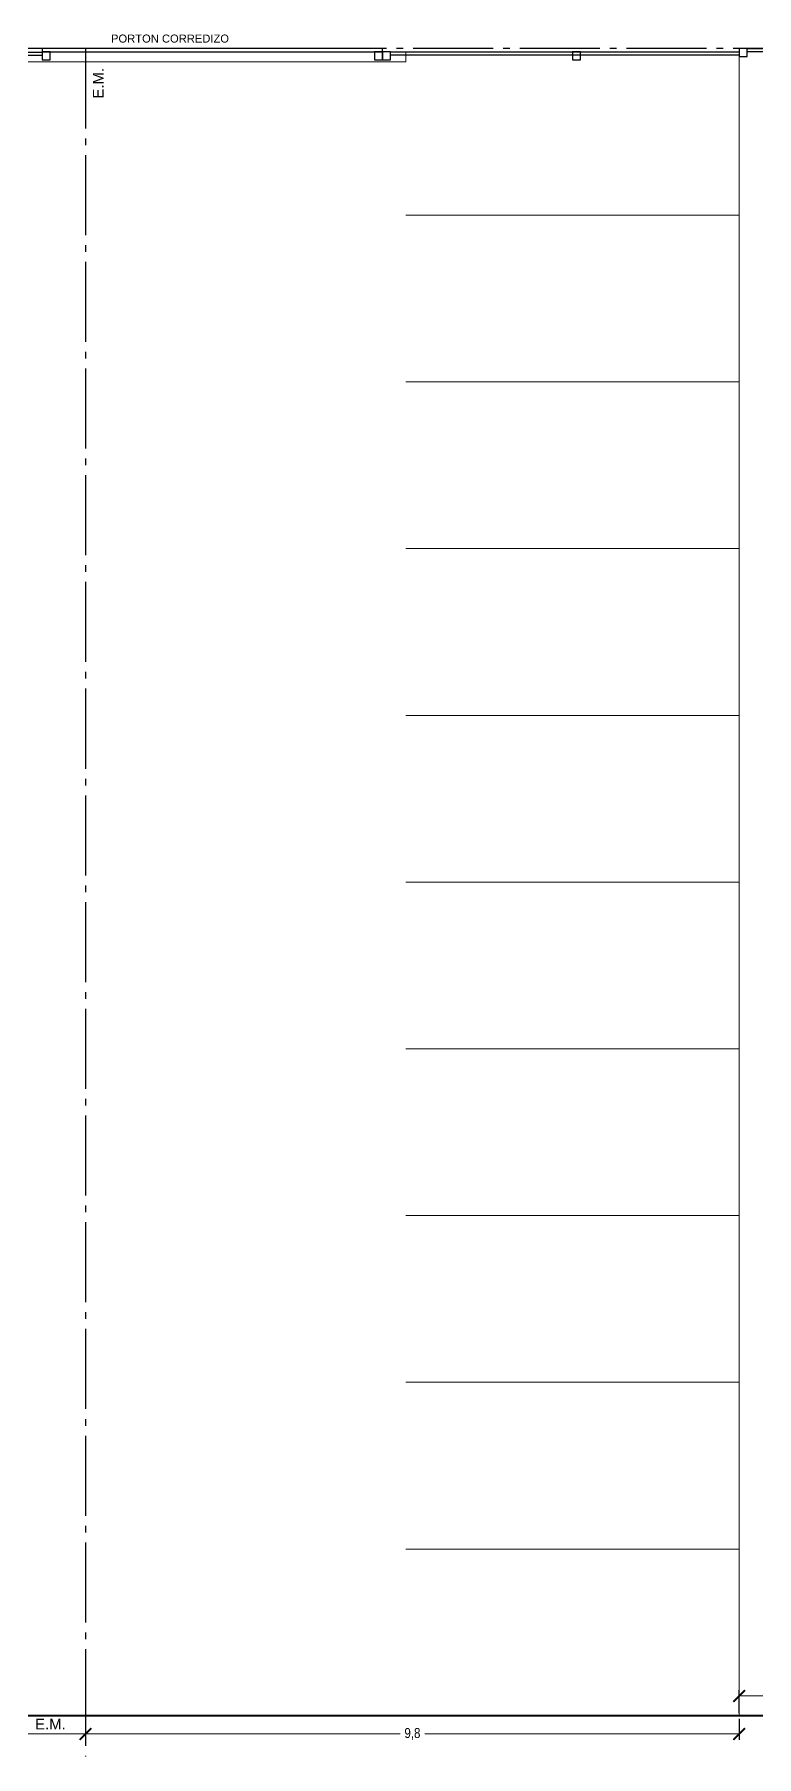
# Model space of a CAD drawing. Header units: millimetres. Extents: x 424 to 530, y 463 to 518.
# Drawn here: x 455.76 to 466.59, y 463.21 to 489.03 of the extents above; entities that cross this region are included whole.
import ezdxf

# ---------------------------------------------------------------- set-up
doc = ezdxf.new("R2010")
doc.units = ezdxf.units.MM
doc.header["$PDMODE"] = 3
doc.linetypes.add('ACAD_ISO04W100', pattern=[30, 24, -3, 0, -3])
doc.layers.add('CARPINTERIA', color=7, linetype='Continuous', lineweight=9)
doc.layers.add('COTAS', color=7, linetype='Continuous', lineweight=13)
doc.layers.add('Texto GRAL', color=7, linetype='Continuous')
doc.styles.add('LaProve_Plantas Arquitectura$0$Standard', font='arial.ttf')
doc.styles.get("Standard").update_dxf_attribs({"font": 'technic_.ttf', "height": 0.15})
doc.dimstyles.new('ISO-25', dxfattribs={"dimscale": 0.05, "dimtxt": 0.15, "dimasz": 2.5, "dimexe": 1.25, "dimexo": 0.625, "dimtad": 0, "dimtxsty": 'Standard', "dimblk": 'ARCHTICK', "dimcen": 2.5, "dimclrd": 256, "dimclrt": 256, "dimadec": 0, "dimazin": 0, "dimtfac": 1, "dimtmove": 0, "dimatfit": 3, "dimfxl": 1, "dimlwd": -1, "dimarcsym": 0})

# ---------------------------------------------------------------- blocks, each defined once
blk = doc.blocks.new('_ArchTick')
at = {"color": 0, "linetype": 'ByBlock', "const_width": 0.15}
blk.add_lwpolyline([(-0.5, -0.5), (0.5, 0.5)], dxfattribs=at)
blk = doc.blocks.new('*D17')
at = {"layer": 'COTAS', "color": 0, "lineweight": -2, "transparency": 16777216}
for p, q in [((456.531, 463.776), (456.531, 463.461)), ((466.331, 463.776), (466.331, 463.461))]:
    blk.add_line(p, q, dxfattribs=at)
at = {"layer": 'COTAS', "transparency": 16777216}
for p, q in [((456.531, 463.548), (461.247, 463.548)), ((466.331, 463.548), (461.615, 463.548))]:
    blk.add_line(p, q, dxfattribs=at)
at = {"layer": 'Defpoints', "color": 0, "transparency": 16777216}
for p in [(456.531, 463.82), (466.331, 463.82), (466.331, 463.548)]:
    blk.add_point(p, dxfattribs=at)
at = {"layer": 'COTAS', "transparency": 16777216, "xscale": 0.175, "yscale": 0.175, "zscale": 0.175, "rotation": 180}
blk.add_blockref('_ArchTick', (456.531, 463.548), dxfattribs=at)
at = {"layer": 'COTAS', "transparency": 16777216, "xscale": 0.175, "yscale": 0.175, "zscale": 0.175}
blk.add_blockref('_ArchTick', (466.331, 463.548), dxfattribs=at)
at = {"layer": 'COTAS', "transparency": 16777216, "insert": (461.431, 463.548), "char_height": 0.15, "attachment_point": 5}
blk.add_mtext('9,8', dxfattribs=at)
blk = doc.blocks.new('*D57')
at = {"layer": 'COTAS', "color": 0, "lineweight": -2, "transparency": 16777216}
for p, q in [((444.031, 463.776), (444.031, 463.461)), ((456.531, 463.776), (456.531, 463.461))]:
    blk.add_line(p, q, dxfattribs=at)
at = {"layer": 'COTAS', "transparency": 16777216}
for p, q in [((444.031, 463.548), (450.075, 463.548)), ((456.531, 463.548), (450.487, 463.548))]:
    blk.add_line(p, q, dxfattribs=at)
at = {"layer": 'Defpoints', "color": 0, "transparency": 16777216}
for p in [(444.031, 463.82), (456.531, 463.82), (456.531, 463.548)]:
    blk.add_point(p, dxfattribs=at)
at = {"layer": 'COTAS', "transparency": 16777216, "xscale": 0.175, "yscale": 0.175, "zscale": 0.175, "rotation": 180}
blk.add_blockref('_ArchTick', (444.031, 463.548), dxfattribs=at)
at = {"layer": 'COTAS', "transparency": 16777216, "xscale": 0.175, "yscale": 0.175, "zscale": 0.175}
blk.add_blockref('_ArchTick', (456.531, 463.548), dxfattribs=at)
at = {"layer": 'COTAS', "transparency": 16777216, "insert": (450.281, 463.548), "char_height": 0.15, "attachment_point": 5}
blk.add_mtext('12,5', dxfattribs=at)
blk = doc.blocks.new('*D79')
at = {"layer": 'COTAS', "color": 0, "lineweight": -2, "transparency": 16777216}
for p, q in [((466.331, 463.864), (466.331, 464.206)), ((467.531, 463.864), (467.531, 464.206))]:
    blk.add_line(p, q, dxfattribs=at)
at = {"layer": 'COTAS', "transparency": 16777216}
for p, q in [((466.331, 464.118), (466.785, 464.118)), ((467.531, 464.118), (467.077, 464.118))]:
    blk.add_line(p, q, dxfattribs=at)
at = {"layer": 'Defpoints', "color": 0, "transparency": 16777216}
for p in [(466.331, 464.118), (466.331, 463.82), (467.531, 463.82)]:
    blk.add_point(p, dxfattribs=at)
at = {"layer": 'COTAS', "transparency": 16777216, "xscale": 0.175, "yscale": 0.175, "zscale": 0.175, "rotation": 180}
blk.add_blockref('_ArchTick', (466.331, 464.118), dxfattribs=at)
at = {"layer": 'COTAS', "transparency": 16777216, "xscale": 0.175, "yscale": 0.175, "zscale": 0.175}
blk.add_blockref('_ArchTick', (467.531, 464.118), dxfattribs=at)
at = {"layer": 'COTAS', "transparency": 16777216, "insert": (466.931, 464.118), "char_height": 0.15, "attachment_point": 5}
blk.add_mtext('1,2', dxfattribs=at)

msp = doc.modelspace()

# ---------------------------------------------------------------- linework, layer by layer
at = {"linetype": 'ACAD_ISO04W100', "ltscale": 0.05}
for p, q in [((481.841, 488.82), (443.378, 488.82)), ((456.531, 488.82), (456.531, 463.209))]:
    msp.add_line(p, q, dxfattribs=at)
at = {"lineweight": 15}
for p, q in [((466.331, 488.82), (466.331, 463.82)), ((461.331, 486.32), (466.331, 486.32)), ((461.331, 483.82), (466.331, 483.82)), ((461.331, 481.32), (466.331, 481.32)), ((461.331, 478.82), (466.331, 478.82)), ((461.331, 476.32), (466.331, 476.32)), ((461.331, 473.82), (466.331, 473.82)), ((461.331, 471.32), (466.331, 471.32)), ((461.331, 468.82), (466.331, 468.82)), ((461.331, 466.32), (466.331, 466.32))]:
    msp.add_line(p, q, dxfattribs=at)
at = {"lineweight": 40}
for p, q in [((456.531, 463.82), (444.031, 463.82)), ((467.531, 463.82), (456.531, 463.82))]:
    msp.add_line(p, q, dxfattribs=at)
at = {"lineweight": 15}
msp.add_lwpolyline([(444.151, 488.76), (444.151, 488.62), (461.331, 488.62), (461.331, 488.77)], dxfattribs=at)
at = {"layer": 'CARPINTERIA', "lineweight": 30}
for points in [[(455.881, 488.77), (460.981, 488.77), (460.981, 488.82), (455.881, 488.82)], [(455.881, 488.65), (456.001, 488.65), (456.001, 488.77), (455.881, 488.77)], [(460.861, 488.65), (460.981, 488.65), (460.981, 488.77), (460.861, 488.77)], [(460.981, 488.65), (461.101, 488.65), (461.101, 488.77), (460.981, 488.77)], [(461.101, 488.77), (466.331, 488.77), (466.331, 488.72), (461.101, 488.72)], [(463.831, 488.65), (463.951, 488.65), (463.951, 488.77), (463.831, 488.77)], [(466.331, 488.7), (466.451, 488.7), (466.451, 488.82), (466.331, 488.82)], [(466.451, 488.82), (467.411, 488.82), (467.411, 488.77), (466.451, 488.77)], [(444.271, 488.761), (455.881, 488.761), (455.881, 488.711), (444.271, 488.711)]]:
    msp.add_lwpolyline(points, close=True, dxfattribs=at)

# ---------------------------------------------------------------- texts
at = {"layer": 'Texto GRAL', "attachment_point": 1, "style": 'LaProve_Plantas Arquitectura$0$Standard'}
for s, width, insert, char_height in [('PORTON CORREDIZO', 2.40692, (456.912, 489.027), 0.12), ('E.M.', 0.9496, (455.774, 463.775), 0.16)]:
    msp.add_mtext_dynamic_manual_height_columns(s, width=width, gutter_width=12.5, heights=[0], dxfattribs=dict(at, insert=insert, char_height=char_height))
at = {"layer": 'Texto GRAL', "insert": (456.64, 488.068), "char_height": 0.16, "attachment_point": 1, "rotation": 90, "style": 'LaProve_Plantas Arquitectura$0$Standard'}
msp.add_mtext_dynamic_manual_height_columns('E.M.', width=2.18215, gutter_width=12.5, heights=[0], dxfattribs=at)

# ---------------------------------------------------------------- dimensions: what is measured, and where the dimension line sits
at = {"layer": 'COTAS'}
for base, p1, p2, picture, middle in [((466.331, 464.118), (467.531, 463.82), (466.331, 463.82), '*D79', (466.931, 464.118)), ((456.531, 463.548), (444.031, 463.82), (456.531, 463.82), '*D57', (450.281, 463.548)), ((466.331, 463.548), (456.531, 463.82), (466.331, 463.82), '*D17', (461.431, 463.548))]:
    dim = msp.add_linear_dim(base=base, p1=p1, p2=p2, dimstyle='ISO-25', override={"dimscale": 0.07}, dxfattribs=at)
    dim.commit()
    dim.dimension.update_dxf_attribs({"geometry": picture, "text_midpoint": middle})

doc.saveas('drawing.dxf')
